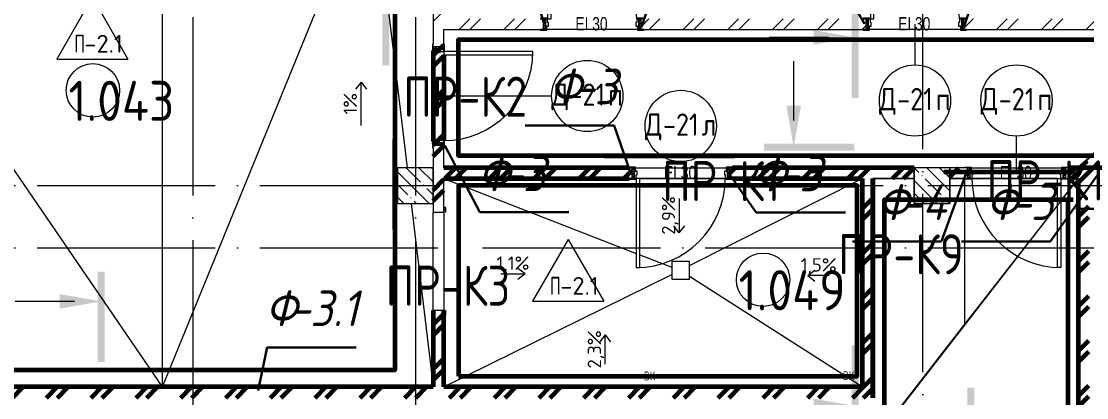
# Model space of a CAD drawing. Header units: millimetres. Extents: x -592259 to 288321, y -552984 to 293768.
# Drawn here: x 107063 to 119026, y 49295 to 53518 of the extents above; entities that cross this region are included whole.
import ezdxf

# ---------------------------------------------------------------- set-up
doc = ezdxf.new("R2010")
doc.units = ezdxf.units.MM
doc.linetypes.add('ADSK_Линия сетки', pattern=[2500, 2000, -250, 0, -250])
doc.linetypes.add('ADSK_Скрыто', pattern=[600, 300, -300])
for name, color, linetype, lineweight in [('0) кирпич', 30, 'Continuous', 60), ('2)Фарх готовы', 3, 'Continuous', 30), ('2)Фархверки', 40, 'Continuous', 30), ('3) Перемычки готовы', 3, 'Continuous', 30), ('4.1) Штук. 3 вып', 6, 'Continuous', 60), ('4.1.1) Штук.  швы3 вып.', 6, 'Continuous', 60), ('7.1 Плитка 6 вып.', 170, 'Continuous', 60), ('A-AREA-____-IDEN', 250, 'Continuous', 9), ('A-DETL-____-OTLN', 250, 'Continuous', 5), ('A-DOOR-____-IDEN', 250, 'Continuous', 9), ('A-DOOR-____-MCUT', 250, 'Continuous', 5), ('A-DOOR-____-OTLN', 250, 'Continuous', 5), ('A-DOOR-FRAM-MCUT', 250, 'Continuous', 5), ('A-DOOR-FRAM-OTLN', 250, 'Continuous', 5), ('A-FLOR-____-IDEN', 250, 'Continuous', 9), ('A-FLOR-____-OTLN', 250, 'Continuous', 9), ('A-GENM-____-MCUT', 250, 'Continuous', 25), ('A-GENM-____-OTLN', 250, 'Continuous', 9), ('A-WALL-____-MCUT', 250, 'Continuous', 13), ('A-WALL-____-PATT', 250, 'Continuous', 13), ('G-____-____-DIMS', 250, 'Continuous', 9), ('G-____-____-SYMB', 250, 'ADSK_Скрыто', 9), ('I-WALL-____-OTLN', 250, 'Continuous', 9), ('S-COLS-____-MCUT', 250, 'Continuous', 25), ('S-COLS-____-OTLN', 250, 'Continuous', 9), ('S-GRID-____-OTLN', 250, 'Continuous', 9)]:
    doc.layers.add(name, color=color, linetype=linetype, lineweight=lineweight)
doc.styles.add('Arial Narrow', font='ARIALN.TTF', dxfattribs={"width": 0.9, "height": 150})
doc.styles.add('GOST Common_1', font='', dxfattribs={"width": 0.9, "height": 250})
doc.styles.add('ISOCPEUR', font='isocpeur.ttf', dxfattribs={"width": 0.8, "height": 100})
doc.styles.add('ISOCPEUR_1', font='isocpeur.ttf', dxfattribs={"width": 0.9, "height": 250})
doc.styles.add('ISOCPEUR_2', font='isocpeur.ttf', dxfattribs={"height": 160})
doc.styles.add('ISOCPEUR_3', font='isocpeur.ttf', dxfattribs={"height": 250})
doc.styles.add('ISOCPEUR_I', font='isocpeui.ttf', dxfattribs={"width": 0.9, "height": 12.5})
doc.styles.add('ISOCPEUR_I_1', font='ГОСТ тип А.ttf', dxfattribs={"height": 2500})
doc.styles.get('GOST Common_1').set_extended_font_data('GOST Common')
pattern_1 = [(45, (12287.9, -7e-12), (-251.4472, 251.4472), []), (45, (12287.9, 381), (-251.4472, 251.4472), [])]
pattern_2 = [(45, (12287.9, -0.0006), (-251.4472, 251.4472), []), (45, (12287.9, 381), (-251.4472, 251.4472), [])]
pattern_3 = [(135, (1751.41, 124.685), (-14.14214, -14.14214), []), (225, (1751.41, 124.685), (14.14214, -14.14214), [])]
pattern_4 = [(45, (-371.384, 124.685), (-14.1421, 14.1421), []), (135, (-371.384, 124.685), (-14.1421, -14.1421), [])]
pattern_5 = [(135, (12287.91, -0.0006), (-142.5612, -142.5612), []), (135, (12430.48, -0.0006), (-142.5612, -142.5612), [252.016, -50.403, 3.353, -47.05])]

# ---------------------------------------------------------------- blocks, each defined once
blk = doc.blocks.new('Разрез - Номер вида сзади_3_5 мм-32550532-АР1_Кладочный план 1 этажа С2и3')
at = {"layer": 'G-____-____-SYMB', "linetype": 'Continuous'}
for points in [[(9.8, 0.4), (9.8, -0.39), (-0.33, -0.39), (-0.33, 0.4)], [(2.18, -4.67), (3, 0), (3.82, -4.67)]]:
    blk.add_hatch(color=256, dxfattribs=at).paths.add_polyline_path(points)
at = {"layer": 'G-____-____-SYMB', "linetype": 'Continuous', "lineweight": 20}
blk.add_line((3, -3), (3, -9.66), dxfattribs=at)
blk = doc.blocks.new('Разрез - Номер вида спереди_3_5 мм-32550530-АР1_Кладочный план 1 этажа С2и3')
at = {"layer": 'G-____-____-SYMB', "linetype": 'Continuous'}
for points in [[(9.8, 0.4), (9.8, -0.39), (-0.33, -0.39), (-0.33, 0.4)], [(2.18, -4.67), (3, 0), (3.82, -4.67)]]:
    blk.add_hatch(color=256, dxfattribs=at).paths.add_polyline_path(points)
at = {"layer": 'G-____-____-SYMB', "linetype": 'Continuous', "lineweight": 20}
blk.add_line((3, -3), (3, -9.66), dxfattribs=at)
blk = doc.blocks.new('Дверь_СКБ_1Ст_Внутренняя - Д-21п_1100x2100h_Пищеблок_Производственная часть-41873808-АР1_Маркировочный план 1 этажа С2и3')
at = {"layer": 'A-DOOR-____-OTLN'}
h = blk.add_hatch(dxfattribs=at)
h.set_pattern_fill('FP_12', color=256, style=0, pattern_type=2)
h.set_pattern_definition(pattern_3)
h.paths.add_polyline_path([(562.5, -60), (562.5, 60), (537.5, 60), (537.5, -60)])
at = {"layer": 'A-DOOR-FRAM-OTLN'}
h = blk.add_hatch(dxfattribs=at)
h.set_pattern_fill('FP_13', color=256, style=0, pattern_type=2)
h.set_pattern_definition(pattern_4)
h.paths.add_polyline_path([(-512.5, -60), (-512.5, 60), (-537.5, 60), (-537.5, -60)])
at = {"layer": 'A-DOOR-____-MCUT'}
for p, q in [((-487.5, 1060), (-487.5, 60)), ((-447.5, 1060), (-487.5, 1060)), ((-447.5, 60), (-447.5, 1060)), ((-487.5, 60), (-447.5, 60))]:
    blk.add_line(p, q, dxfattribs=at)
at = {"layer": 'A-DOOR-____-OTLN'}
blk.add_arc((-487.5, 60), 1000, 360, 90, dxfattribs=at)
at = {"layer": 'A-DOOR-FRAM-MCUT'}
for p, q in [((-497.5, 68), (-567.5, 68)), ((-567.5, 68), (-567.5, 60)), ((-567.5, 60), (-497.5, 60)), ((-512.5, 60), (-537.5, 60)), ((-537.5, 60), (-537.5, -60)), ((-487.5, 60), (-512.5, 60)), ((-512.5, 60), (-512.5, -20)), ((-512.5, -60), (-512.5, 60)), ((-497.5, 60), (-512.5, 60)), ((-512.5, 60), (-512.5, 59)), ((-512.5, 59), (-497.5, 59)), ((-497.5, 60), (-497.5, 68)), ((-497.5, 59), (-497.5, 60)), ((-487.5, 20), (-487.5, 60)), ((-477.5, 20), (-487.5, 20)), ((-477.5, -20), (-477.5, 20)), ((512.5, 20), (502.5, 20)), ((502.5, 20), (502.5, -20)), ((512.5, 60), (512.5, 20)), ((537.5, 60), (512.5, 60)), ((592.5, 68), (522.5, 68)), ((522.5, 68), (522.5, 60)), ((537.5, 60), (522.5, 60)), ((522.5, 60), (522.5, 59)), ((522.5, 60), (592.5, 60)), ((522.5, 59), (537.5, 59)), ((537.5, -20), (537.5, 60)), ((562.5, 60), (537.5, 60)), ((537.5, 60), (537.5, -60)), ((537.5, 59), (537.5, 60)), ((562.5, -60), (562.5, 60)), ((592.5, 60), (592.5, 68)), ((-497.5, -60), (-567.5, -60)), ((-567.5, -60), (-567.5, -68)), ((-567.5, -68), (-497.5, -68)), ((-537.5, -60), (-512.5, -60)), ((-512.5, -20), (-477.5, -20)), ((-497.5, -20), (-512.5, -20)), ((-512.5, -20), (-512.5, -60)), ((-512.5, -60), (-497.5, -60)), ((-497.5, -60), (-497.5, -20)), ((-497.5, -68), (-497.5, -60)), ((502.5, -20), (537.5, -20)), ((537.5, -20), (522.5, -20)), ((522.5, -20), (522.5, -60)), ((522.5, -60), (537.5, -60)), ((592.5, -60), (522.5, -60)), ((522.5, -60), (522.5, -68)), ((522.5, -68), (592.5, -68)), ((537.5, -60), (537.5, -20)), ((537.5, -60), (562.5, -60)), ((592.5, -68), (592.5, -60))]:
    blk.add_line(p, q, dxfattribs=at)
blk = doc.blocks.new('Дверь_СКБ_1Ст_Внутренняя - Д-21л_1100x2100h_Пищеблок_Производственная часть-41855164-АР1_Маркировочный план 1 этажа С2и3')
at = {"layer": 'A-DOOR-____-OTLN'}
h = blk.add_hatch(dxfattribs=at)
h.set_pattern_fill('FP_12', color=256, style=0, pattern_type=2)
h.set_pattern_definition(pattern_3)
h.paths.add_polyline_path([(562.5, -60), (562.5, 60), (537.5, 60), (537.5, -60)])
at = {"layer": 'A-DOOR-FRAM-OTLN'}
h = blk.add_hatch(dxfattribs=at)
h.set_pattern_fill('FP_13', color=256, style=0, pattern_type=2)
h.set_pattern_definition(pattern_4)
h.paths.add_polyline_path([(-512.5, -60), (-512.5, 60), (-537.5, 60), (-537.5, -60)])
at = {"layer": 'A-DOOR-____-MCUT'}
for p, q in [((512.5, 1060), (472.5, 1060)), ((472.5, 1060), (472.5, 60)), ((512.5, 60), (512.5, 1060)), ((472.5, 60), (512.5, 60))]:
    blk.add_line(p, q, dxfattribs=at)
at = {"layer": 'A-DOOR-____-OTLN'}
blk.add_arc((512.5, 60), 1000, 90, 180, dxfattribs=at)
at = {"layer": 'A-DOOR-FRAM-MCUT'}
for p, q in [((-497.5, 68), (-567.5, 68)), ((-567.5, 68), (-567.5, 60)), ((-567.5, 60), (-497.5, 60)), ((-512.5, 60), (-537.5, 60)), ((-537.5, 60), (-537.5, -60)), ((-487.5, 60), (-512.5, 60)), ((-512.5, 60), (-512.5, -20)), ((-512.5, -60), (-512.5, 60)), ((-497.5, 60), (-512.5, 60)), ((-512.5, 60), (-512.5, 59)), ((-512.5, 59), (-497.5, 59)), ((-497.5, 60), (-497.5, 68)), ((-497.5, 59), (-497.5, 60)), ((-487.5, 20), (-487.5, 60)), ((-477.5, 20), (-487.5, 20)), ((-477.5, -20), (-477.5, 20)), ((512.5, 20), (502.5, 20)), ((502.5, 20), (502.5, -20)), ((512.5, 60), (512.5, 20)), ((537.5, 60), (512.5, 60)), ((592.5, 68), (522.5, 68)), ((522.5, 68), (522.5, 60)), ((537.5, 60), (522.5, 60)), ((522.5, 60), (522.5, 59)), ((522.5, 60), (592.5, 60)), ((522.5, 59), (537.5, 59)), ((537.5, -20), (537.5, 60)), ((562.5, 60), (537.5, 60)), ((537.5, 60), (537.5, -60)), ((537.5, 59), (537.5, 60)), ((562.5, -60), (562.5, 60)), ((592.5, 60), (592.5, 68)), ((-497.5, -60), (-567.5, -60)), ((-567.5, -60), (-567.5, -68)), ((-567.5, -68), (-497.5, -68)), ((-537.5, -60), (-512.5, -60)), ((-512.5, -20), (-477.5, -20)), ((-497.5, -20), (-512.5, -20)), ((-512.5, -20), (-512.5, -60)), ((-512.5, -60), (-497.5, -60)), ((-497.5, -60), (-497.5, -20)), ((-497.5, -68), (-497.5, -60)), ((502.5, -20), (537.5, -20)), ((537.5, -20), (522.5, -20)), ((522.5, -20), (522.5, -60)), ((522.5, -60), (537.5, -60)), ((592.5, -60), (522.5, -60)), ((522.5, -60), (522.5, -68)), ((522.5, -68), (592.5, -68)), ((537.5, -60), (537.5, -20)), ((537.5, -60), (562.5, -60)), ((592.5, -68), (592.5, -60))]:
    blk.add_line(p, q, dxfattribs=at)
blk = doc.blocks.new('Дверь_СКБ_1Ст_Внутренняя - Д-21п_1100x2100h_Пищеблок_Производственная часть-41874372-АР1_Маркировочный план 1 этажа С2и3')
at = {"layer": 'A-DOOR-____-OTLN'}
h = blk.add_hatch(dxfattribs=at)
h.set_pattern_fill('FP_34', color=256, style=0, pattern_type=2)
h.set_pattern_definition([(225, (1751.41, -124.685), (-14.14214, 14.14214), []), (135, (1751.41, -124.685), (14.14214, 14.14214), [])])
h.paths.add_polyline_path([(537.5, -60), (562.5, -60), (562.5, 60), (537.5, 60), (537.5, -29.4)])
at = {"layer": 'A-DOOR-FRAM-OTLN'}
h = blk.add_hatch(dxfattribs=at)
h.set_pattern_fill('FP_35', color=256, style=0, pattern_type=2)
h.set_pattern_definition([(315, (-371.384, -124.685), (-14.1421, -14.1421), []), (225, (-371.384, -124.685), (-14.1421, 14.1421), [])])
h.paths.add_polyline_path([(-537.5, -60), (-512.5, -60), (-512.5, 60), (-537.5, 60)])
at = {"layer": 'A-DOOR-____-MCUT'}
for p, q in [((472.5, -60), (512.5, -60)), ((472.5, -1060), (472.5, -60)), ((512.5, -60), (512.5, -1060)), ((512.5, -1060), (472.5, -1060))]:
    blk.add_line(p, q, dxfattribs=at)
at = {"layer": 'A-DOOR-____-OTLN'}
blk.add_arc((512.5, -60), 1000, 180, 270, dxfattribs=at)
at = {"layer": 'A-DOOR-FRAM-MCUT'}
for p, q in [((-567.5, 68), (-497.5, 68)), ((-567.5, 60), (-567.5, 68)), ((-497.5, 60), (-567.5, 60)), ((-537.5, 60), (-512.5, 60)), ((-537.5, -60), (-537.5, 60)), ((-512.5, 60), (-512.5, -60)), ((-512.5, 60), (-497.5, 60)), ((-512.5, 20), (-512.5, 60)), ((-512.5, 20), (-477.5, 20)), ((-512.5, -60), (-512.5, 20)), ((-497.5, 20), (-512.5, 20)), ((-497.5, 68), (-497.5, 60)), ((-497.5, 60), (-497.5, 20)), ((-477.5, 20), (-477.5, -20)), ((502.5, 20), (537.5, 20)), ((502.5, -20), (502.5, 20)), ((522.5, 60), (522.5, 68)), ((522.5, 68), (592.5, 68)), ((522.5, 20), (522.5, 60)), ((522.5, 60), (537.5, 60)), ((592.5, 60), (522.5, 60)), ((537.5, 20), (522.5, 20)), ((537.5, -60), (537.5, 60)), ((537.5, 60), (562.5, 60)), ((537.5, 60), (537.5, 20)), ((537.5, 20), (537.5, -60)), ((562.5, 60), (562.5, -60)), ((592.5, 68), (592.5, 60)), ((-567.5, -60), (-497.5, -60)), ((-497.5, -68), (-567.5, -68)), ((-512.5, -60), (-537.5, -60)), ((-512.5, -59), (-497.5, -59)), ((-512.5, -60), (-512.5, -59)), ((-487.5, -60), (-512.5, -60)), ((-497.5, -60), (-512.5, -60)), ((-497.5, -59), (-497.5, -60)), ((-497.5, -60), (-497.5, -68)), ((-487.5, -20), (-487.5, -60)), ((-477.5, -20), (-487.5, -20)), ((512.5, -20), (502.5, -20)), ((512.5, -60), (512.5, -20)), ((537.5, -60), (512.5, -60)), ((522.5, -60), (522.5, -59)), ((522.5, -59), (537.5, -59)), ((537.5, -60), (522.5, -60)), ((522.5, -68), (522.5, -60)), ((522.5, -60), (592.5, -60)), ((592.5, -68), (522.5, -68)), ((537.5, -59), (537.5, -60)), ((562.5, -60), (537.5, -60)), ((592.5, -60), (592.5, -68))]:
    blk.add_line(p, q, dxfattribs=at)
blk = doc.blocks.new('ALT_Roller_Shutter_9mm - AER44m_S _Security_-V143-АР1_Маркировочный план 1 этажа С2и3')
at = {"layer": 'A-GENM-____-MCUT', "lineweight": 5}
for p, q in [((-427.5, 82), (-480.5, 82)), ((-480.5, 82), (-480.5, 60)), ((-480.5, 60), (-427.5, 60)), ((-478.5, 62), (-478.5, 80)), ((-478.5, 80), (-454.5, 80)), ((-454.5, 62), (-478.5, 62)), ((-454.5, 80), (-454.5, 62)), ((-452.5, 62), (-452.5, 80)), ((-452.5, 80), (-427.5, 80)), ((-427.5, 62), (-452.5, 62)), ((-427.5, 80), (-427.5, 82)), ((-427.5, 60), (-427.5, 62)), ((730.5, 82), (677.5, 82)), ((677.5, 82), (677.5, 80)), ((677.5, 80), (702.5, 80)), ((702.5, 62), (677.5, 62)), ((677.5, 62), (677.5, 60)), ((677.5, 60), (730.5, 60)), ((702.5, 80), (702.5, 62)), ((704.5, 62), (704.5, 80)), ((704.5, 80), (728.5, 80)), ((728.5, 62), (704.5, 62)), ((728.5, 80), (728.5, 62)), ((730.5, 60), (730.5, 82))]:
    blk.add_line(p, q, dxfattribs=at)
blk = doc.blocks.new('AAR_СКБ_Марка_Помещения_мал - Номер-28977439-АР1_Маркировочный план 1 этажа С2и3')
at = {"layer": 'A-AREA-____-IDEN'}
blk.add_circle((-0.03, 0), 3, dxfattribs=at)
blk = doc.blocks.new('AAR_СКБ_Марка_Перекрытия - Марка пола-17325028-АР1_Маркировочный план 1 этажа С2и3')
at = {"layer": 'A-FLOR-____-IDEN'}
for p, q in [((0, 6.93), (-4, 0)), ((0, 6.93), (4, 0)), ((-4, 0), (4, 0))]:
    blk.add_line(p, q, dxfattribs=at)
blk = doc.blocks.new('ADSK_Марка_Дверь - Типоразмер_ADSK_Марка-30565456-АР1_Маркировочный план 1 этажа С2и3')
at = {"layer": 'A-DOOR-____-IDEN'}
blk.add_circle((0, 0), 4, dxfattribs=at)

msp = doc.modelspace()

# ---------------------------------------------------------------- hatches: boundary and pattern name
at = {"layer": '0) кирпич'}
h = msp.add_hatch(dxfattribs=at)
h.set_pattern_fill('FP_4', color=256, style=0, pattern_type=2)
h.set_pattern_definition(pattern_2)
h.paths.add_polyline_path([(111687.8919, 49414.9994), (111807.8919, 49414.9994), (111807.8919, 50275), (111687.8919, 50275), (111687.8919, 49418.0655)])
h.paths.add_polyline_path([(111807.8919, 51375), (111807.8919, 53425), (111687.8919, 53425), (111687.8919, 51375)])
h = msp.add_hatch(dxfattribs=at)
h.set_pattern_fill('FP_4', color=256, style=0, pattern_type=2)
h.set_pattern_definition(pattern_1)
h.paths.add_polyline_path([(127814.7612, 51755.0006), (128032.8925, 51755.0006), (128032.8925, 51875.0006), (127814.7612, 51875.0006), (127814.7612, 51814.9838)])
h.paths.add_polyline_path([(126714.7612, 51755.0006), (126714.7612, 51875.0006), (126537.8919, 51875.0006), (126537.8919, 51755.0006), (126684.7612, 51755.0006)])
h.paths.add_polyline_path([(126106.0385, 51755.0006), (126137.8919, 51755.0006), (126137.8919, 51875.0006), (126087.8919, 51875.0006), (126087.8919, 51755.0006)])
h.paths.add_polyline_path([(125687.8919, 51755.0006), (125687.8919, 51875.0006), (124032.8919, 51875.0006), (124032.8919, 51755.0006), (125420.578, 51755.0006)])
h.paths.add_polyline_path([(122632.8919, 51755.0006), (122632.8919, 51875.0006), (121387.8919, 51875.0006), (121387.8919, 51755.0006), (122602.8919, 51755.0006)])
h.paths.add_polyline_path([(120987.8919, 51755.0006), (120987.8919, 51875.0006), (118787.4669, 51875.0006), (118787.4669, 51755.0006), (119936.8942, 51755.0006)])
h.paths.add_polyline_path([(116852.322, 51755.0006), (117087.8919, 51755.0006), (117087.8919, 51875.0006), (115017.9138, 51875.0006), (115017.9138, 51755.0006), (116624.4823, 51755.0006)])
h.paths.add_polyline_path([(117487.8919, 51755.0006), (117687.4669, 51755.0006), (117687.4669, 51875.0006), (117487.8919, 51875.0006), (117487.8919, 51814.9838)])
h.paths.add_polyline_path([(111711.3684, 51755.0006), (111807.8919, 51755.0006), (111807.8919, 51875.0006), (111687.8919, 51875.0006), (111687.8919, 51755.0006)])
h.paths.add_polyline_path([(113917.9138, 51755.0006), (113917.9138, 51875.0006), (111813.8919, 51875.0006), (111813.8919, 51755.0006), (113887.9138, 51755.0006)])
h = msp.add_hatch(dxfattribs=at)
h.set_pattern_fill('FP_4', color=256, style=0, pattern_type=2)
h.set_pattern_definition(pattern_2)
h.paths.add_polyline_path([(113887.9138, 51755), (113917.9138, 51755), (113917.9138, 51875), (111687.8919, 51874.9994), (111687.8919, 51755), (113879.9268, 51755)])
h.paths.add_polyline_path([(115017.9138, 51755), (117087.8919, 51755), (117087.8919, 51875), (115017.9138, 51875)])
h.paths.add_polyline_path([(121964.6333, 51755), (122632.8919, 51755), (122632.8919, 51875), (121387.8919, 51875), (121387.8919, 51755)])
h.paths.add_polyline_path([(124062.8919, 51755), (125687.8919, 51755), (125687.8919, 51875), (124032.8919, 51875), (124032.8919, 51755)])
h.paths.add_polyline_path([(126684.7612, 51755), (126714.7612, 51755), (126714.7612, 51875), (126537.8919, 51874.9994), (126537.8919, 51755), (126629.9138, 51755)])
h.paths.add_polyline_path([(126137.8919, 51755), (126137.8919, 51874.9994), (126087.8919, 51874.9994), (126087.8919, 51755), (126115.6063, 51755)])
h.paths.add_polyline_path([(129887.8919, 51755), (129887.8919, 51875), (127814.7612, 51875), (127814.7612, 51755)])
h.paths.add_polyline_path([(117687.4669, 51755), (117687.4669, 51875), (117487.8919, 51874.9994), (117487.8919, 51755), (117657.4669, 51755)])
h.paths.add_polyline_path([(118931.2078, 51755), (120987.8919, 51755), (120987.8919, 51875), (118787.4669, 51875), (118787.4669, 51755), (118817.4669, 51755)])
h = msp.add_hatch(dxfattribs=at)
h.set_pattern_fill('FP_4', color=256, style=0, pattern_type=2)
h.set_pattern_definition(pattern_1)
h.paths.add_polyline_path([(111807.8919, 49415), (111807.8919, 50275.0006), (111687.8919, 50275.0006), (111687.8919, 49415), (111711.3684, 49415)])
h.paths.add_polyline_path([(111711.3684, 51375.0006), (111807.8919, 51375.0006), (111807.8919, 51755.0006), (111687.8919, 51755.0006), (111687.8919, 51375.0006)])
h = msp.add_hatch(dxfattribs=at)
h.set_pattern_fill('FP_4', color=256, style=0, pattern_type=2)
h.set_pattern_definition(pattern_1)
h.paths.add_polyline_path([(116624.4823, 49295), (116624.4823, 51755.0006), (116504.4823, 51755.0006), (116504.4823, 49295)])
h = msp.add_hatch(dxfattribs=at)
h.set_pattern_fill('FP_4', color=256, style=0, pattern_type=2)
h.set_pattern_definition(pattern_2)
h.paths.add_polyline_path([(116624.4823, 49294.9994), (116624.4823, 51755), (116504.4823, 51755), (116504.4823, 49294.9994), (116570.9645, 49294.9994)])
h = msp.add_hatch(dxfattribs=at)
h.set_pattern_fill('FP_4', color=256, style=0, pattern_type=2)
h.set_pattern_definition(pattern_1)
h.paths.add_polyline_path([(118931.2078, 45725.0006), (119051.2078, 45725.0006), (119051.2078, 51755.0006), (118931.2078, 51755.0006), (118931.2078, 45751.0006)])
h = msp.add_hatch(dxfattribs=at)
h.set_pattern_fill('FP_4', color=256, style=0, pattern_type=2)
h.set_pattern_definition(pattern_1)
h.paths.add_polyline_path([(116504.4823, 49295), (116504.4823, 49415), (108087.9138, 49415), (108087.9138, 49295), (115824.1313, 49295)])
h.paths.add_polyline_path([(107941.3357, 49295), (108081.9138, 49295), (108081.9138, 49415), (105847.9138, 49415), (105847.9138, 49295), (107598.6055, 49295)])
h.paths.add_polyline_path([(105487.8919, 49295), (105841.9138, 49295), (105841.9138, 49415), (105487.8919, 49415)])
at = {"layer": 'A-WALL-____-PATT', "lineweight": 15, "true_color": 0x000000}
h = msp.add_hatch(dxfattribs=at)
h.set_pattern_fill('FP_4', color=18, style=0, pattern_type=2)
h.set_pattern_definition(pattern_2)
h.paths.add_polyline_path([(111807.8919, 51875), (111807.8919, 52129.9994), (111687.8919, 52129.9994), (111687.8919, 51875)])
h.paths.add_polyline_path([(111807.8919, 53229.9994), (111807.8919, 56675), (111687.8919, 56675), (111687.8919, 53229.9994)])
h.paths.add_polyline_path([(111687.8919, 57775), (111807.8919, 57775), (111807.8919, 58275), (111687.8919, 58275)])
h = msp.add_hatch(dxfattribs=at)
h.set_pattern_fill('FP_4', color=18, style=0, pattern_type=2)
h.set_pattern_definition(pattern_2)
h.paths.add_polyline_path([(123132.4448, 53425), (124629.9144, 53425), (124629.9144, 53545), (123064.6333, 53545), (123064.6333, 53425), (123094.6333, 53425)])
h.paths.add_polyline_path([(114753.3924, 53425), (116547.2934, 53425), (116547.2934, 53545), (114023.1438, 53545), (114023.1438, 53425), (114567.639, 53425)])
h.paths.add_polyline_path([(112923.1438, 53425), (112923.1438, 53545), (111807.8926, 53544.9832), (111807.9138, 53425), (112893.1438, 53425)])
h.paths.add_polyline_path([(117849.8362, 53425), (119220.9964, 53425), (119220.9964, 53545), (117647.2934, 53545), (117647.2934, 53425), (117787.8193, 53425)])
h.paths.add_polyline_path([(120350.9964, 53425), (121964.6333, 53425), (121964.6333, 53545), (120320.9964, 53545), (120320.9964, 53425), (120349.7178, 53425)])
h.paths.add_polyline_path([(125759.9144, 53425), (126629.9138, 53425), (126629.9138, 53545), (125729.9144, 53545), (125729.9144, 53425)])
h.paths.add_polyline_path([(130447.9134, 53425), (130447.9134, 53545), (130162.9138, 53545), (130162.9138, 53425), (130377.2299, 53425)])
h.paths.add_polyline_path([(128377.9138, 53425), (129062.9138, 53425), (129062.9138, 53545), (127729.9138, 53545), (127729.9138, 53425), (128318.092, 53425)])
at = {"layer": 'S-COLS-____-OTLN', "lineweight": 5, "true_color": 0x000000}
h = msp.add_hatch(dxfattribs=at)
h.set_pattern_fill('FP_1', color=18, style=0, pattern_type=2)
h.set_pattern_definition(pattern_5)
h.paths.add_polyline_path([(111687.8919, 51474.9994), (111687.8919, 51874.9994), (111287.892, 51874.9994), (111287.8919, 51474.9994), (111442.2948, 51474.9994)])
h = msp.add_hatch(dxfattribs=at)
h.set_pattern_fill('FP_1', color=18, style=0, pattern_type=2)
h.set_pattern_definition(pattern_5)
h.paths.add_polyline_path([(117356.803, 51474.9994), (117487.8919, 51474.9994), (117487.8919, 51874.9994), (117087.8919, 51874.9994), (117087.8919, 51474.9994), (117304.6277, 51474.9994)])

# ---------------------------------------------------------------- linework, layer by layer
at = {"layer": '0) кирпич'}
for p, q in [((111687.8919, 53189.9994), (111687.8919, 52169.9994)), ((111807.8919, 53139.9994), (111807.8919, 52179.9994)), ((113887.9138, 51875), (111807.8919, 51875)), ((117087.8919, 51875), (115047.9138, 51875)), ((120987.8919, 51875), (118817.4669, 51875)), ((111807.8919, 51755), (113887.9138, 51755)), ((115047.9138, 51755), (116504.4823, 51755)), ((116504.4823, 51755), (116504.4823, 49414.9994)), ((116624.4823, 51755), (116624.4823, 49294.9994)), ((116624.4823, 49294.9994), (116624.4823, 51755)), ((118931.2078, 51755), (118931.2078, 45725)), ((111687.8919, 50275), (111687.8919, 49414.9994)), ((111807.8919, 49414.9994), (111807.8919, 50275)), ((111687.8919, 49414.9994), (105987.9138, 49414.9994)), ((116504.4823, 49414.9994), (111807.8919, 49414.9994))]:
    msp.add_line(p, q, dxfattribs=at)
at = {"layer": '2)Фарх готовы'}
for p, q in [((112719.8418, 52347.0404), (113719.8418, 52347.0404)), ((113902.9666, 51818.9648), (113719.8418, 52350.1843)), ((117672.8271, 51814.888), (117395.0443, 51052.1131)), ((119163.2522, 51814.888), (118618.4937, 51052.1131)), ((118902.2978, 51414.2725), (119902.2978, 51414.2725)), ((116395.0443, 51048.9693), (117395.0443, 51048.9693)), ((117618.4937, 51048.9693), (118618.4937, 51048.9693)), ((109721.1997, 49376.9604), (109824.1184, 49861.6513)), ((109824.1184, 49859.0074), (110824.1184, 49859.0074)), ((119024.4722, 49303.7642), (118618.4937, 48540.9225))]:
    msp.add_line(p, q, dxfattribs=at)
for points in [[(111818.0688, 52122.7421), (112212.6987, 51374.8718), (113212.6987, 51374.8718)], [(118819.5416, 51778.0062), (119202.2978, 52119.1368), (120202.2978, 52119.1368)], [(115002.9666, 51818.9648), (115316.0315, 51374.3718), (116316.0315, 51374.3718)]]:
    msp.add_lwpolyline(points, dxfattribs=at)
at = {"layer": '2)Фархверки'}
for p, q in [((112934.8293, 53488.9648), (112736.8022, 54147.0418)), ((114027.7272, 53451.5201), (114250.3154, 54147.0418)), ((116532.3462, 53488.9648), (116154.833, 54147.0418)), ((117646.8769, 53451.5201), (117869.4651, 54147.0418))]:
    msp.add_line(p, q, dxfattribs=at)
at = {"layer": '4.1) Штук. 3 вып'}
msp.add_lwpolyline([(111237.8919, 58644.9668), (111256.0753, 58644.9668), (111256.0753, 49602.9249), (105937.8919, 49602.9249), (105937.8919, 58644.9668)], dxfattribs=at)
for points in [[(134629.313, 53312.3118), (134629.313, 56434.0183), (136120.4591, 56434.0183), (136120.4591, 53312.3118), (136052.2187, 53312.3118), (136052.2187, 52009.6058), (111971.8787, 52009.6058), (111971.8787, 53312.3118)], [(116756.5423, 49114.125), (116756.5423, 51517.7898), (118813.0179, 51517.7898), (118813.0179, 49114.125), (118813.0179, 45859.3316), (108460.1197, 45859.3316), (108460.1197, 47771.4157), (110387.4961, 47771.4157), (110387.4961, 48191.0861), (108460.1197, 48191.0861), (108460.1197, 49114.125)]]:
    msp.add_lwpolyline(points, close=True, dxfattribs=at)
at = {"layer": '4.1.1) Штук.  швы3 вып.'}
for points in [[(112621.0966, 53312.3118), (114083.9204, 53312.3118)], [(116403.2824, 53312.3118), (117866.1062, 53312.3118)], [(111256.0753, 51182.929), (111256.0753, 52190.9542)], [(113608.5838, 52009.6058), (115071.4077, 52009.6058)], [(117422.6142, 51830.478), (118885.4381, 51830.478)], [(117412.3845, 51517.7898), (118875.2083, 51517.7898)]]:
    msp.add_lwpolyline(points, dxfattribs=at)
at = {"layer": '7.1 Плитка 6 вып.'}
for points in [[(111970.7566, 49538.1757), (116448.698, 49538.1757), (116448.698, 51675), (111970.7566, 51675)], [(116756.5423, 49114.125), (116756.5423, 51517.7898), (118813.0179, 51517.7898), (118813.0179, 49114.125), (118813.0179, 45859.3316), (108460.1197, 45859.3316), (108460.1197, 47771.4157), (110387.4961, 47771.4157), (110387.4961, 48191.0861), (108460.1197, 48191.0861), (108460.1197, 49114.125)]]:
    msp.add_lwpolyline(points, close=True, dxfattribs=at)
at = {"layer": 'A-DETL-____-OTLN', "color": 18, "true_color": 0x000000}
for p, q in [((118931.2078, 51755), (115397.9219, 47204.6896)), ((117087.8919, 51755), (116624.4823, 51755)), ((116624.4823, 51755), (117087.8919, 51755)), ((117087.8919, 51474.9994), (117087.8919, 51755)), ((117087.8919, 51755), (117087.8919, 51474.9994)), ((117657.4669, 51755), (117487.8919, 51755)), ((117487.8919, 51755), (117487.8919, 51474.9994)), ((117487.8919, 51474.9994), (117487.8919, 51755)), ((117487.8919, 51755), (117687.4669, 51755)), ((117657.4669, 50118.2084), (117657.4669, 51755)), ((117487.8919, 51474.9994), (117087.8919, 51474.9994)), ((117087.8919, 51474.9994), (117487.8919, 51474.9994)), ((115390.185, 47204.6896), (117657.4669, 50118.2084))]:
    msp.add_line(p, q, dxfattribs=at)
at = {"layer": 'A-DOOR-____-IDEN', "color": 18, "true_color": 0x000000}
for p, q in [((117097.2934, 53485), (117097.2934, 53029.377)), ((111747.8919, 52679.9994), (113015.5845, 52679.9994)), ((118237.4669, 51815), (118237.4669, 52229.377))]:
    msp.add_line(p, q, dxfattribs=at)
at = {"layer": 'A-FLOR-____-OTLN', "color": 18, "true_color": 0x000000}
for p, q in [((108647.8919, 49414.9994), (108647.8919, 58975)), ((108647.8919, 49414.9994), (110956.7198, 55069.1192)), ((111013.7971, 55069.1192), (111394.606, 51875)), ((108647.8919, 49414.9994), (105976.7266, 53321.3982)), ((111807.8919, 51755), (113967.9138, 50914.4973)), ((114567.639, 50776.9004), (116504.4823, 51755)), ((118931.2078, 51755), (118737.4669, 51506.6774)), ((111442.2948, 51474.9994), (111687.8919, 49414.9994)), ((118697.4669, 51455.4084), (117657.4669, 50122.4143)), ((114007.9138, 50898.9326), (114367.639, 50758.9572)), ((111807.8919, 49414.9994), (114367.639, 50677.0133)), ((116504.4823, 49414.9994), (114567.639, 50654.2788))]:
    msp.add_line(p, q, dxfattribs=at)
at = {"layer": 'A-FLOR-____-OTLN', "color": 18, "lineweight": 5, "true_color": 0x000000}
for p, q in [((114007.9138, 51755), (114967.9138, 51755)), ((117737.4669, 51755), (118697.4669, 51755)), ((114567.639, 50824.7619), (114367.639, 50824.7619)), ((114367.639, 50824.7619), (114367.639, 50624.7619)), ((114567.639, 50624.7619), (114567.639, 50824.7619)), ((114367.639, 50624.7619), (114567.639, 50624.7619))]:
    msp.add_line(p, q, dxfattribs=at)
at = {"layer": 'A-WALL-____-MCUT', "color": 18, "lineweight": 15, "true_color": 0x000000}
for p, q in [((111687.8919, 56675), (111687.8919, 53259.9994)), ((111807.8919, 53425), (112893.1438, 53425)), ((111807.8919, 53259.9994), (111807.8919, 53425)), ((114053.1438, 53425), (116517.2934, 53425)), ((117677.2934, 53425), (119190.9964, 53425)), ((111687.8919, 52099.9994), (111687.8919, 51375)), ((111807.8919, 51875), (111807.8919, 52099.9994)), ((117087.8919, 51755), (117087.8919, 51875)), ((117657.4669, 51875), (117487.8919, 51875)), ((117487.8919, 51875), (117487.8919, 51755)), ((111807.8919, 51375), (111807.8919, 51755)), ((118817.4669, 51755), (118931.2078, 51755)), ((111687.8919, 51375), (111807.8919, 51375)), ((111807.8919, 50275), (111687.8919, 50275))]:
    msp.add_line(p, q, dxfattribs=at)
at = {"layer": 'G-____-____-DIMS', "color": 18, "true_color": 0x000000}
for p, q in [((110877.9499, 52835.7746), (110816.5638, 52755.7746)), ((110877.9499, 52835.7746), (110939.3361, 52755.7746)), ((110877.9499, 52349.1544), (110877.9499, 52835.7746)), ((114451.5056, 51530.4597), (114451.5056, 51143.3617)), ((114451.5056, 51143.3617), (114390.1195, 51223.3617)), ((114451.5056, 51143.3617), (114512.8918, 51223.3617)), ((112719.2419, 50683.6827), (112639.2419, 50745.0689)), ((115893.4459, 50664.3278), (115973.4459, 50725.714)), ((112448.2732, 50683.6827), (112719.2419, 50683.6827)), ((112719.2419, 50683.6827), (112639.2419, 50622.2966)), ((115893.4459, 50664.3278), (115973.4459, 50602.9417)), ((116135.3821, 50664.3278), (115893.4459, 50664.3278)), ((113619.2448, 50001.4224), (113557.8587, 49921.4224)), ((113619.2448, 50001.4224), (113680.631, 49921.4224)), ((113619.2448, 49672.3891), (113619.2448, 50001.4224))]:
    msp.add_line(p, q, dxfattribs=at)
at = {"layer": 'I-WALL-____-OTLN', "color": 18, "lineweight": 15, "true_color": 0x000000}
for p, q in [((113983.1438, 53425), (112963.1438, 53425)), ((117607.2934, 53425), (116587.2934, 53425)), ((113957.9138, 51875), (114977.9138, 51875)), ((117727.4669, 51875), (118747.4669, 51875)), ((114967.9138, 51755), (114007.9138, 51755)), ((118697.4669, 51755), (117737.4669, 51755)), ((111687.8919, 50275), (111687.8919, 51375)), ((111807.8919, 51375), (111807.8919, 50275))]:
    msp.add_line(p, q, dxfattribs=at)
at = {"layer": 'S-COLS-____-MCUT', "color": 18, "lineweight": 5, "true_color": 0x000000}
for p, q in [((111687.8919, 51874.9994), (111287.8919, 51874.9994)), ((111287.8919, 51874.9994), (111287.8919, 51474.9994)), ((111687.8919, 51474.9994), (111687.8919, 51874.9994)), ((117487.8919, 51874.9994), (117087.8919, 51874.9994)), ((111287.8919, 51474.9994), (111687.8919, 51474.9994))]:
    msp.add_line(p, q, dxfattribs=at)
at = {"layer": 'S-COLS-____-OTLN', "color": 18, "lineweight": 5, "true_color": 0x000000}
for p, q in [((117087.8919, 51874.9994), (117087.8919, 51755)), ((117487.8919, 51755), (117487.8919, 51874.9994))]:
    msp.add_line(p, q, dxfattribs=at)
at = {"layer": 'S-GRID-____-OTLN', "color": 18, "linetype": 'ADSK_Линия сетки', "true_color": 0x000000}
for p, q in [((108987.9138, 61063.6538), (108987.9138, -2919.5356)), ((111487.9138, 61063.6538), (111487.9138, -2919.5356)), ((117187.9138, -2919.5356), (117187.9138, 61063.6538)), ((77240.3519, 51675), (168626.8279, 51675)), ((77240.3519, 50975), (168626.8279, 50975))]:
    msp.add_line(p, q, dxfattribs=at)

# ---------------------------------------------------------------- block references
at = {"layer": 'A-AREA-____-IDEN', "color": 18, "true_color": 0x000000, "xscale": 99.99999999999993, "yscale": 99.99999999999993, "zscale": 99.99999999999993}
for p in [(107870.0293, 52743.0914), (115395.203, 50618.1338)]:
    msp.add_blockref('AAR_СКБ_Марка_Помещения_мал - Номер-28977439-АР1_Маркировочный план 1 этажа С2и3', p, dxfattribs=at)
at = {"layer": 'A-DOOR-____-IDEN', "color": 18, "true_color": 0x000000, "xscale": 99.99999999999993, "yscale": 99.99999999999993, "zscale": 99.99999999999993}
for p in [(113417.8919, 52679.9994), (117097.7508, 52629.377), (118237.9243, 52629.377), (114467.9138, 52343.586)]:
    msp.add_blockref('ADSK_Марка_Дверь - Типоразмер_ADSK_Марка-30565456-АР1_Маркировочный план 1 этажа С2и3', p, dxfattribs=at)
at = {"layer": 'A-DOOR-____-OTLN', "color": 18, "true_color": 0x000000}
for name, p in [('Дверь_СКБ_1Ст_Внутренняя - Д-21п_1100x2100h_Пищеблок_Производственная часть-41873808-АР1_Маркировочный план 1 этажа С2и3', (113460.6438, 53485)), ('Дверь_СКБ_1Ст_Внутренняя - Д-21п_1100x2100h_Пищеблок_Производственная часть-41873808-АР1_Маркировочный план 1 этажа С2и3', (117084.7934, 53485)), ('Дверь_СКБ_1Ст_Внутренняя - Д-21п_1100x2100h_Пищеблок_Производственная часть-41874372-АР1_Маркировочный план 1 этажа С2и3', (118224.9669, 51815))]:
    msp.add_blockref(name, p, dxfattribs=at)
for name, p, rotation in [('Дверь_СКБ_1Ст_Внутренняя - Д-21п_1100x2100h_Пищеблок_Производственная часть-41873808-АР1_Маркировочный план 1 этажа С2и3', (111747.8919, 52692.4994), 270), ('Дверь_СКБ_1Ст_Внутренняя - Д-21л_1100x2100h_Пищеблок_Производственная часть-41855164-АР1_Маркировочный план 1 этажа С2и3', (114480.4138, 51815), 180)]:
    msp.add_blockref(name, p, dxfattribs=dict(at, rotation=rotation))
at = {"layer": 'A-FLOR-____-IDEN', "color": 18, "true_color": 0x000000, "xscale": 99.99999999999993, "yscale": 99.99999999999993, "zscale": 99.99999999999993}
for p in [(107860.8365, 53094.7282), (113204.0181, 50378.1748)]:
    msp.add_blockref('AAR_СКБ_Марка_Перекрытия - Марка пола-17325028-АР1_Маркировочный план 1 этажа С2и3', p, dxfattribs=at)
at = {"layer": 'A-GENM-____-OTLN', "color": 18, "lineweight": 5, "true_color": 0x000000, "rotation": 270}
msp.add_blockref('ALT_Roller_Shutter_9mm - AER44m_S _Security_-V143-АР1_Маркировочный план 1 этажа С2и3', (111747.8919, 50950), dxfattribs=at)
at = {"layer": 'G-____-____-SYMB', "linetype": 'Continuous', "xscale": 99.99999999999993, "yscale": 99.99999999999993, "zscale": 99.99999999999993}
for p, rotation in [((111156.7419, 54005.583), 269.9999999999998), ((116426.1279, 53637.0362), 269.9999999999996), ((107959.0569, 50675.1592), 269.9999999999996), ((117724.3838, 49373.0473), 269.9999999999998)]:
    msp.add_blockref('Разрез - Номер вида сзади_3_5 мм-32550532-АР1_Кладочный план 1 этажа С2и3', p, dxfattribs=dict(at, rotation=rotation))
at = {"layer": 'G-____-____-SYMB', "linetype": 'Continuous', "lineweight": 40, "extrusion": (0, 0, -1), "xscale": 99.99999999999993, "yscale": 99.99999999999993, "zscale": 99.99999999999993}
for p, rotation in [((-115435.9977, 52105.0006), 180), ((-116426.1279, 48901.5103), 90.00000000000053)]:
    msp.add_blockref('Разрез - Номер вида спереди_3_5 мм-32550530-АР1_Кладочный план 1 этажа С2и3', p, dxfattribs=dict(at, rotation=rotation))

# ---------------------------------------------------------------- texts
at = {"layer": '2)Фарх готовы', "char_height": 400, "attachment_point": 1, "style": 'ISOCPEUR_I'}
for s, insert, width in [('\\fISOCPEUR|b0|i1|c204|p34|;Ф', (112999.1036, 52986.0933), 312.658125), ('-3', (113257.0724, 52986.0933), 448.945), ('\\fISOCPEUR|b0|i1|c204|p34|;Ф', (112191.9605, 52011.2809), 312.658125), ('-3', (112449.9293, 52011.2809), 448.945), ('\\fISOCPEUR|b0|i1|c204|p34|;Ф', (115295.2933, 52010.2809), 312.658125), ('-3', (115553.2621, 52010.2809), 448.945), ('\\fISOCPEUR|b0|i1|c204|p34|;Ф', (116674.3061, 51688.5222), 312.658125), ('-4', (116932.2749, 51688.5222), 472.995625), ('\\fISOCPEUR|b0|i1|c204|p34|;Ф', (117897.7555, 51688.5222), 312.658125), ('-3', (118155.7243, 51688.5222), 448.945), ('\\fISOCPEUR|b0|i1|c204|p34|;Ф', (109803.3803, 50498.0603), 312.658125), ('-3.1', (110061.349, 50498.0603), 705.485)]:
    msp.add_mtext(s, dxfattribs=dict(at, insert=insert, width=width))
at = {"layer": '2)Фархверки', "char_height": 100, "width": 160.3375, "attachment_point": 1, "style": 'ISOCPEUR'}
for insert in [(114052.748, 49589.0532), (116287.4622, 49592.2905)]:
    msp.add_mtext('ВК', dxfattribs=dict(at, insert=insert))
at = {"layer": '3) Перемычки готовы', "char_height": 450, "width": 333.502, "attachment_point": 1, "style": 'ISOCPEUR_I_1'}
for s, insert in [('ПР-К2', (111352.2519, 52897.1066)), ('ПР-К1', (114258.8712, 51950.9863)), ('ПР-К1', (117900.9865, 51957.779)), ('ПР-К9', (116234.2092, 51129.2855)), ('ПР-К3', (111154.1717, 50776.0525))]:
    msp.add_mtext(s, dxfattribs=dict(at, insert=insert))
at = {"layer": 'A-AREA-____-IDEN', "color": 18, "true_color": 0x000000, "char_height": 450, "width": 628.523, "attachment_point": 1, "style": 'ISOCPEUR_1'}
for s, insert in [('1.043', (107592.5289, 52850.577)), ('1.049', (115117.7026, 50725.6194))]:
    msp.add_mtext(s, dxfattribs=dict(at, insert=insert))
at = {"layer": 'A-DOOR-____-IDEN', "color": 18, "true_color": 0x000000, "attachment_point": 1}
for s, insert, char_height, width, style in [('EI 30', (113285.0364, 53565.1485), 150, 447.341625, 'Arial Narrow'), ('EI 30', (116909.186, 53565.1485), 150, 447.341625, 'Arial Narrow'), ('\\fGOST Common|b0|i0|c204|p34|;\\W.9;Д', (113015.5845, 52820.45), 250, 245.316375, 'GOST Common_1'), ('-21', (113217.9908, 52820.45), 250, 526.708687, 'GOST Common_1'), ('\\fGOST Common|b0|i0|c204|p34|;\\W.9;Д', (116695.4434, 52769.8276), 250, 245.316375, 'GOST Common_1'), ('-21', (116897.8497, 52769.8276), 250, 526.708687, 'GOST Common_1'), ('\\fGOST Common|b0|i0|c204|p34|;\\W.9;Д', (117835.6169, 52769.8276), 250, 245.316375, 'GOST Common_1'), ('-21', (118038.0231, 52769.8276), 250, 526.708687, 'GOST Common_1'), ('\\fGOST Common|b0|i0|c204|p34|;\\W.9;п', (113652.5689, 52820.45), 250, 194.810062, 'GOST Common_1'), ('\\fGOST Common|b0|i0|c204|p34|;\\W.9;п', (117332.4278, 52769.8276), 250, 194.810062, 'GOST Common_1'), ('\\fGOST Common|b0|i0|c204|p34|;\\W.9;п', (118472.6013, 52769.8276), 250, 194.810062, 'GOST Common_1'), ('\\fGOST Common|b0|i0|c204|p34|;\\W.9;Д', (114065.6064, 52484.0366), 250, 245.316375, 'GOST Common_1'), ('-21', (114268.0127, 52484.0366), 250, 526.708687, 'GOST Common_1'), ('\\fGOST Common|b0|i0|c204|p34|;\\W.9;л', (114702.5908, 52484.0366), 250, 194.810062, 'GOST Common_1'), ('EI 30', (114279.8064, 51895.1485), 150, 447.341625, 'Arial Narrow'), ('EI 30', (118049.3595, 51895.1485), 150, 447.341625, 'Arial Narrow')]:
    msp.add_mtext(s, dxfattribs=dict(at, insert=insert, char_height=char_height, width=width, style=style))
at = {"layer": 'A-FLOR-____-IDEN', "color": 18, "true_color": 0x000000, "char_height": 200, "attachment_point": 1, "style": 'ISOCPEUR_2'}
for s, insert, width in [('\\fISOCPEUR|b0|i0|c204|p34|;\\W.7;П', (107655.6016, 53366.114), 140.295312), ('-2.1', (107771.3568, 53366.114), 381.60325), ('\\fISOCPEUR|b0|i0|c204|p34|;\\W.7;П', (112998.7832, 50649.5606), 140.295312), ('-2.1', (113114.5384, 50649.5606), 381.60325)]:
    msp.add_mtext(s, dxfattribs=dict(at, insert=insert, width=width))
at = {"layer": 'G-____-____-DIMS', "color": 18, "true_color": 0x000000, "char_height": 150, "attachment_point": 1, "rotation": 90, "line_spacing_factor": 1.149209, "style": 'ISOCPEUR_3'}
for s, insert, width in [('1%', (110681.9816, 52472.1998), 288.635232), ('2,9%', (114255.5373, 51123.2728), 512.730909), ('2,3%', (113423.2765, 49623.2679), 512.730909)]:
    msp.add_mtext(s, dxfattribs=dict(at, insert=insert, width=width))
at = {"layer": 'G-____-____-DIMS', "color": 18, "true_color": 0x000000, "char_height": 150, "attachment_point": 1, "line_spacing_factor": 1.149209, "style": 'ISOCPEUR_3'}
for s, insert, width in [('1,1%', (112399.9991, 50879.6511), 441.020292), ('1,5%', (115815.7158, 50860.2962), 476.8756)]:
    msp.add_mtext(s, dxfattribs=dict(at, insert=insert, width=width))

doc.saveas('drawing.dxf')
